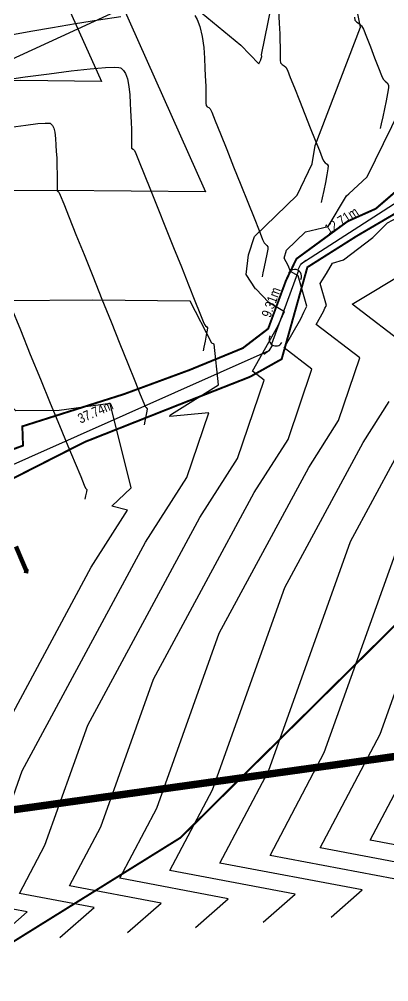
# Model space of a CAD drawing. Extents: x 360931 to 362237, y 7351473 to 7352200.
# Drawn here: x 361667.5 to 361704.8, y 7351632.7 to 7351730.1 of the extents above; entities that cross this region are included whole.
import ezdxf
from ezdxf.enums import TextEntityAlignment as Align

# ---------------------------------------------------------------- set-up
doc = ezdxf.new("R2010")
doc.units = 0
for name, color, linetype in [('A_Curvas Intermediarias', 37, 'Continuous'), ('A_Curvas Mestras', 32, 'Continuous'), ('AGUA', 3, 'Continuous'), ('C-TOPO-MAJR', 9, 'Continuous'), ('C-TOPO-MINR', 8, 'Continuous'), ('LISTAGEM_TEXTO', 7, 'Continuous'), ('PONTOS-Pontos - Água_U', 1, 'Continuous'), ('PS_IND_COMPRIMENTO', 7, 'Continuous')]:
    doc.layers.add(name, color=color, linetype=linetype)
doc.layers.add('TUBO_PE_80_NTS194_PN_12_5', color=5, linetype='Continuous', lineweight=30)
doc.styles.add('ROMANS', font='arial.ttf', dxfattribs={"height": 2})
picture_1 = doc.add_image_def('image1.tif', size_in_pixel=(23490, 20550))

# ---------------------------------------------------------------- blocks, each defined once
blk = doc.blocks.new('*U1291')
for p, q in [((-0.135, 0), (0, 0)), ((0, 0), (0.121, -0.049))]:
    blk.add_line(p, q)
blk.add_arc((-0.272, 0), 0.138, 270.0906, 90.0906)
blk = doc.blocks.new('*U1292')
for p, q in [((-0.135, 0), (0, 0)), ((0, 0), (0.121, -0.049))]:
    blk.add_line(p, q)
blk.add_arc((-0.272, 0), 0.138, 270.0906, 90.0906)

msp = doc.modelspace()

# ---------------------------------------------------------------- linework, layer by layer
at = {"color": 0, "const_width": 0.2}
for points in [[(361657.968, 7351683.296), (361667.904, 7351686.956), (361667.837, 7351688.902), (361678.124, 7351692.166), (361684.714, 7351694.596), (361690.106, 7351696.81), (361692.67, 7351698.775), (361694.483, 7351703.681), (361695.531, 7351705.842), (361700.708, 7351709.639), (361703.536, 7351710.903), (361706.3, 7351713.284)], [(361629.778, 7351671.348), (361643.224, 7351678.2), (361648.908, 7351677.537), (361662.39, 7351681.346), (361674.141, 7351687.322), (361683.553, 7351691.049), (361690.825, 7351693.905), (361694.033, 7351695.702), (361696.63, 7351704.989), (361701.619, 7351708.145), (361706.614, 7351711.074)], [(361317.758, 7351575.33), (361315.987, 7351572.595), (361315.638, 7351571.629), (361315.665, 7351570.637), (361316.685, 7351568.545), (361323.568, 7351554.773), (361325.902, 7351553.195), (361334.138, 7351538.309), (361386.788, 7351560.739), (361411.156, 7351562.009), (361417.372, 7351524.574), (361546.793, 7351562.007), (361683.814, 7351647.314), (361739.414, 7351702.427)]]:
    msp.add_lwpolyline(points, dxfattribs=at)
at = {"layer": 'A_Curvas Intermediarias', "flags": 128}
for points, elevation in [([(361666.666, 7351728.5), (361668.683, 7351728.853), (361670.889, 7351729.233), (361673.196, 7351729.618), (361675.519, 7351729.989), (361677.771, 7351730.323)], 44), ([(361685.247, 7351730.44), (361685.503, 7351730.026), (361685.772, 7351729.334), (361686.009, 7351728.314), (361686.158, 7351727.21), (361686.242, 7351726.114), (361686.283, 7351725.122), (361686.306, 7351724.327), (361686.332, 7351723.824), (361686.369, 7351723.247), (361686.374, 7351722.623), (361686.368, 7351722.039), (361686.368, 7351721.585), (361686.395, 7351721.35), (361686.515, 7351721.223), (361686.678, 7351721.125), (361686.82, 7351721.003), (361686.97, 7351720.657), (361687.327, 7351719.78), (361687.845, 7351718.491), (361688.479, 7351716.907), (361689.181, 7351715.146), (361689.906, 7351713.326), (361690.608, 7351711.564), (361691.241, 7351709.979), (361691.758, 7351708.688), (361692.113, 7351707.809), (361692.261, 7351707.46), (361692.394, 7351707.317), (361692.542, 7351707.194), (361692.639, 7351707.048), (361692.62, 7351706.802), (361692.534, 7351706.309), (361692.407, 7351705.676), (361692.269, 7351705.014), (361692.145, 7351704.429), (361692.063, 7351704.031)], 44), ([(361701.374, 7351730.262), (361701.428, 7351729.972), (361701.622, 7351729.767), (361701.884, 7351729.609), (361702.114, 7351729.412), (361702.283, 7351729.048), (361702.597, 7351728.276), (361702.996, 7351727.258), (361703.424, 7351726.159), (361703.82, 7351725.142), (361704.126, 7351724.37), (361704.285, 7351724.008), (361704.479, 7351723.801), (361704.694, 7351723.621), (361704.834, 7351723.409), (361704.818, 7351723.129), (361704.725, 7351722.567), (361704.581, 7351721.823), (361704.411, 7351720.997), (361704.24, 7351720.188), (361704.094, 7351719.496), (361703.997, 7351719.021)], 46), ([(361665.592, 7351723.86), (361668.132, 7351724.227), (361670.553, 7351724.559), (361672.768, 7351724.841), (361674.688, 7351725.056), (361676.228, 7351725.187), (361677.127, 7351725.22), (361677.578, 7351725.198), (361677.762, 7351725.158), (361677.817, 7351725.131), (361677.903, 7351725.061), (361678.06, 7351724.891), (361678.254, 7351724.569), (361678.447, 7351724.036), (361678.603, 7351723.257), (361678.688, 7351722.418), (361678.73, 7351721.591), (361678.757, 7351720.849), (361678.797, 7351720.262), (361678.844, 7351719.637), (361678.863, 7351718.947), (361678.865, 7351718.266), (361678.862, 7351717.671), (361678.863, 7351717.237), (361678.879, 7351717.039), (361679.017, 7351716.917), (361679.174, 7351716.798), (361679.307, 7351716.483), (361679.645, 7351715.649), (361680.152, 7351714.39), (361680.79, 7351712.8), (361681.52, 7351710.975), (361682.307, 7351709.008), (361683.113, 7351706.993), (361683.9, 7351705.025), (361684.631, 7351703.198), (361685.269, 7351701.606), (361685.776, 7351700.344), (361686.115, 7351699.506), (361686.249, 7351699.186), (361686.352, 7351699.076), (361686.466, 7351698.98), (361686.541, 7351698.867), (361686.517, 7351698.614), (361686.423, 7351698.109), (361686.298, 7351697.498), (361686.176, 7351696.925), (361686.096, 7351696.537)], 43), ([(361666.665, 7351719.152), (361668.178, 7351719.364), (361669.414, 7351719.509), (361670.143, 7351719.564), (361670.507, 7351719.562), (361670.652, 7351719.539), (361670.694, 7351719.519), (361670.763, 7351719.463), (361670.881, 7351719.325), (361671.014, 7351719.062), (361671.123, 7351718.63), (361671.187, 7351718.004), (361671.217, 7351717.339), (361671.261, 7351716.699), (361671.307, 7351716.057), (361671.334, 7351715.229), (361671.347, 7351714.349), (361671.353, 7351713.55), (361671.356, 7351712.966), (361671.362, 7351712.728), (361671.442, 7351712.66), (361671.527, 7351712.594), (361671.658, 7351712.272), (361672.015, 7351711.385), (361672.561, 7351710.028), (361673.257, 7351708.293), (361674.066, 7351706.276), (361674.95, 7351704.07), (361675.873, 7351701.769), (361676.796, 7351699.468), (361677.682, 7351697.26), (361678.493, 7351695.24), (361679.191, 7351693.5), (361679.74, 7351692.137), (361680.101, 7351691.242), (361680.237, 7351690.912), (361680.351, 7351690.8), (361680.443, 7351690.687), (361680.412, 7351690.435), (361680.316, 7351689.942), (361680.205, 7351689.41), (361680.129, 7351689.042)], 42), ([(361666.682, 7351701.021), (361667.639, 7351698.652), (361668.644, 7351696.18), (361669.663, 7351693.688), (361670.66, 7351691.258), (361671.601, 7351688.974), (361672.449, 7351686.919), (361673.171, 7351685.174), (361673.731, 7351683.824), (361674.094, 7351682.951), (361674.225, 7351682.637), (361674.289, 7351682.572), (361674.345, 7351682.506), (361674.309, 7351682.283), (361674.226, 7351681.865), (361674.162, 7351681.547)], 41)]:
    msp.add_lwpolyline(points, dxfattribs=dict(at, elevation=elevation))
at = {"layer": 'A_Curvas Mestras', "elevation": 45, "flags": 128}
msp.add_lwpolyline([(361693.718, 7351730.924), (361693.796, 7351729.676), (361693.833, 7351728.604), (361693.851, 7351727.808), (361693.868, 7351727.386), (361693.889, 7351726.889), (361693.877, 7351726.374), (361693.871, 7351725.932), (361693.912, 7351725.661), (361694.069, 7351725.495), (361694.281, 7351725.367), (361694.467, 7351725.208), (361694.606, 7351724.9), (361694.907, 7351724.165), (361695.329, 7351723.112), (361695.833, 7351721.845), (361696.377, 7351720.472), (361696.92, 7351719.099), (361697.422, 7351717.832), (361697.842, 7351716.778), (361698.139, 7351716.043), (361698.273, 7351715.734), (361698.437, 7351715.559), (361698.618, 7351715.407), (361698.736, 7351715.228), (361698.713, 7351714.927), (361698.608, 7351714.322), (361698.453, 7351713.545), (361698.282, 7351712.732), (361698.13, 7351712.014), (361698.03, 7351711.526)], dxfattribs=at)
at = {"layer": 'A_Curvas Mestras', "const_width": 0.45, "elevation": 40, "flags": 128}
msp.add_lwpolyline([(361667.193, 7351676.758), (361667.6, 7351675.794), (361667.923, 7351675.036), (361668.136, 7351674.541), (361668.213, 7351674.363), (361668.248, 7351674.326), (361668.225, 7351674.204), (361668.195, 7351674.052)], dxfattribs=at)
at = {"layer": 'AGUA', "color": 3}
msp.add_lwpolyline([(361742.024, 7351938.491), (361744.244, 7351899.501), (361745.284, 7351893.941), (361749.454, 7351879.131), (361752.754, 7351854.331), (361750.824, 7351825.891), (361744.084, 7351802.531), (361730.074, 7351774.521), (361710.114, 7351752.371), (361680.944, 7351732.571), (361658.284, 7351722.111), (361634.964, 7351711.741), (361619.024, 7351708.071), (361606.084, 7351706.721), (361601.154, 7351705.751)], dxfattribs=at)
msp.add_lwpolyline([(361742.024, 7351938.491), (361744.244, 7351899.501), (361745.284, 7351893.941), (361749.454, 7351879.131), (361752.754, 7351854.331), (361750.824, 7351825.891), (361744.084, 7351802.531), (361730.074, 7351774.521), (361710.114, 7351752.371), (361680.944, 7351732.571), (361658.284, 7351722.111), (361634.964, 7351711.741), (361619.024, 7351708.071), (361606.084, 7351706.721), (361601.154, 7351705.751)], dxfattribs=at)
at = {"layer": 'C-TOPO-MAJR', "color": 9, "linetype": 'Continuous', "lineweight": -3}
for points, elevation in [([(361685.323, 7351638.251), (361688.62, 7351641.145), (361677.677, 7351643.215), (361681.411, 7351650.292), (361687.726, 7351667.976), (361696.761, 7351684.743), (361699.784, 7351689.496), (361701.93, 7351695.819), (361697.519, 7351699.196), (361698.273, 7351700.53), (361698.407, 7351700.838), (361698.552, 7351701.108), (361697.927, 7351703.332), (361698.56, 7351704.351), (361699.165, 7351705.4), (361700.271, 7351705.744), (361703.229, 7351708.008), (361704.712, 7351709.469), (361705.739, 7351710.014)], 50), ([(361722.467, 7351643.376), (361702.979, 7351647.063), (361709.629, 7351659.665)], 60)]:
    msp.add_lwpolyline(points, dxfattribs=dict(at, elevation=elevation))
at = {"layer": 'C-TOPO-MINR', "color": 8, "linetype": 'Continuous', "lineweight": -3}
for points, elevation in [([(361671.627, 7351637.221), (361675.081, 7351640.252), (361667.556, 7351641.676), (361670.124, 7351646.542), (361674.466, 7351658.703), (361685.78, 7351679.699), (361689.566, 7351685.651), (361692.254, 7351693.568), (361691.077, 7351694.469), (361693.649, 7351699.023), (361694.105, 7351700.072), (361694.322, 7351700.476), (361692.753, 7351701.441), (361691.411, 7351702.791), (361691.406, 7351702.789), (361691.393, 7351702.793), (361690.448, 7351704.258), (361690.69, 7351706.235), (361691.286, 7351708.091), (361695.593, 7351712.269), (361697.126, 7351715.445), (361697.433, 7351717.287), (361701.993, 7351729.264), (361700.723, 7351735.779)], 46), ([(361670.724, 7351735.208), (361675.82, 7351723.775), (361667.672, 7351723.86), (361664.449, 7351723.833), (361661.74, 7351726.353), (361660.95, 7351726.916), (361659.866, 7351727.345), (361659.025, 7351727.803), (361657.563, 7351729.283), (361655.865, 7351728.868), (361654.444, 7351729.923), (361651.964, 7351729.668), (361644.253, 7351728.15), (361635.524, 7351726.04)], 48), ([(361676.934, 7351733.694), (361686.337, 7351712.6), (361671.305, 7351712.756), (361665.358, 7351712.708), (361660.36, 7351717.356), (361658.902, 7351718.395), (361656.903, 7351719.186), (361655.352, 7351720.03), (361654.133, 7351721.264), (361651.061, 7351720.512), (361648.49, 7351722.422), (361644.002, 7351721.961), (361637.074, 7351720.597), (361629.232, 7351718.701)], 46), ([(361678.475, 7351637.736), (361681.851, 7351640.699), (361672.617, 7351642.446), (361675.767, 7351648.417), (361681.096, 7351663.339), (361691.271, 7351682.221), (361694.675, 7351687.574), (361697.092, 7351694.693), (361694.298, 7351696.833), (361695.961, 7351699.777), (361696.256, 7351700.455), (361696.576, 7351701.052), (361695.711, 7351704.132), (361694.94, 7351704.57), (361694.673, 7351705.168), (361694.277, 7351705.917), (361694.536, 7351706.724), (361696.441, 7351708.572), (361698.735, 7351709.118), (361700.566, 7351712.203), (361700.826, 7351712.407), (361702.679, 7351714.134), (361710.106, 7351729.338)], 48), ([(361706.769, 7351696.944), (361701.155, 7351701.241), (361712.459, 7351708.066)], 52), ([(361657.932, 7351636.191), (361661.542, 7351639.36), (361657.436, 7351640.137), (361658.837, 7351642.793), (361661.207, 7351649.43), (361674.8, 7351674.654), (361678.469, 7351680.423), (361676.872, 7351680.832), (361678.843, 7351682.67), (361676.707, 7351691.203), (361671.573, 7351690.492), (361667.176, 7351690.456), (361657.599, 7351699.363), (361654.805, 7351701.352), (361650.976, 7351702.867), (361648.004, 7351704.486), (361647.274, 7351705.225), (361641.453, 7351703.801), (361636.581, 7351707.42), (361628.078, 7351706.546), (361622.716, 7351705.491), (361616.648, 7351704.024)], 42), ([(361664.48, 7351644.668), (361667.836, 7351654.066), (361680.29, 7351677.177), (361684.457, 7351683.728), (361686.679, 7351690.273), (361682.75, 7351689.893), (361682.773, 7351690.026), (361682.896, 7351690.12), (361687.65, 7351693.085), (361687.213, 7351697.223), (361686.962, 7351697.327), (361684.793, 7351701.55), (361674.937, 7351701.652), (361666.267, 7351701.582)], 44), ([(361692.171, 7351638.766), (361695.389, 7351641.591), (361682.737, 7351643.985), (361687.054, 7351652.166), (361694.355, 7351672.613), (361702.251, 7351687.265), (361704.893, 7351691.419)], 52), ([(361699.019, 7351639.281), (361702.159, 7351642.037), (361687.798, 7351644.754), (361692.698, 7351654.041), (361700.985, 7351677.249), (361707.741, 7351689.787)], 54), ([(361715.698, 7351642.929), (361697.918, 7351646.293), (361703.985, 7351657.79), (361714.244, 7351686.522)], 58), ([(361708.928, 7351642.483), (361692.858, 7351645.524), (361698.341, 7351655.916), (361707.615, 7351681.886)], 56), ([(361664.779, 7351636.706), (361668.312, 7351639.806), (361662.496, 7351640.907)], 44)]:
    msp.add_lwpolyline(points, dxfattribs=dict(at, elevation=elevation))
at = {"layer": 'C-TOPO-MINR', "color": 8, "linetype": 'Continuous', "lineweight": -3, "elevation": 44}
msp.add_lwpolyline([(361692.441, 7351735.448), (361691.287, 7351735.222), (361689.125, 7351733.966), (361688.441, 7351733.597), (361687.58, 7351734.601), (361683.347, 7351732.188), (361684.74, 7351731.673), (361689.914, 7351727.451), (361691.718, 7351725.544), (361691.915, 7351725.951), (361691.922, 7351725.997), (361692.036, 7351726.295), (361692.004, 7351726.457), (361693.72, 7351734.929), (361692.441, 7351735.448)], close=True, dxfattribs=at)
at = {"layer": 'LISTAGEM_TEXTO', "color": 3, "const_width": 0.75, "elevation": 82}
msp.add_lwpolyline([(361523.7, 7351756.873), (361511.33, 7351757.982), (361498.466, 7351765.259), (361495.486, 7351771.577), (361464.036, 7351756.741), (361458.263, 7351746.907), (361448.957, 7351726.83), (361437.449, 7351720.38), (361434.744, 7351715.83), (361412.836, 7351678.871), (361412.627, 7351668.067), (361435.653, 7351665.543), (361441.908, 7351657.196), (361503.026, 7351666.652), (361536.566, 7351681.165), (361551.447, 7351668.93), (361566.951, 7351662.595), (361569.508, 7351649.105), (361593.285, 7351639.839), (361727.858, 7351658.655), (361789.322, 7351701.351), (361828.667, 7351718.275)], dxfattribs=at)
at = {"layer": 'TUBO_PE_80_NTS194_PN_12_5', "linetype": 'Continuous'}
for points in [[(361705.799, 7351711.639), (361695.976, 7351705.289)], [(361695.738, 7351704.646), (361692.995, 7351697.206)], [(361692.753, 7351696.55), (361658.898, 7351681.469)]]:
    msp.add_lwpolyline(points, dxfattribs=at)

# ---------------------------------------------------------------- block references
at = {"layer": 'PONTOS-Pontos - Água_U', "xscale": 5, "yscale": 5, "zscale": 5}
for name, p, rotation in [('*U1291', (361695.976, 7351705.289), 62.75646261390955), ('*U1292', (361692.753, 7351696.55), 239.1043433063042)]:
    msp.add_blockref(name, p, dxfattribs=dict(at, rotation=rotation))

# ---------------------------------------------------------------- texts
at = {"layer": 'PS_IND_COMPRIMENTO', "style": 'ROMANS', "width": 0.8}
for s, rotation, p in [('12.71m', 32.87806, (361700.073, 7351709.724)), ('9.31m', 69.75974, (361692.959, 7351701.445)), ('37.74m', 24.01075, (361675.215, 7351690.38))]:
    msp.add_text(s, height=1, rotation=rotation, dxfattribs=at).set_placement(p, align=Align.MIDDLE_CENTER)

# ---------------------------------------------------------------- pictures from other files: only their frames are drawn
at = {"lineweight": 30}
image = msp.add_image(picture_1, insert=(361177.259, 7351517.423, -3.228), size_in_units=(579.285, 506.782), dxfattribs=dict(at, fade=58))
image.dxf.flags = 15

doc.saveas('drawing.dxf')
